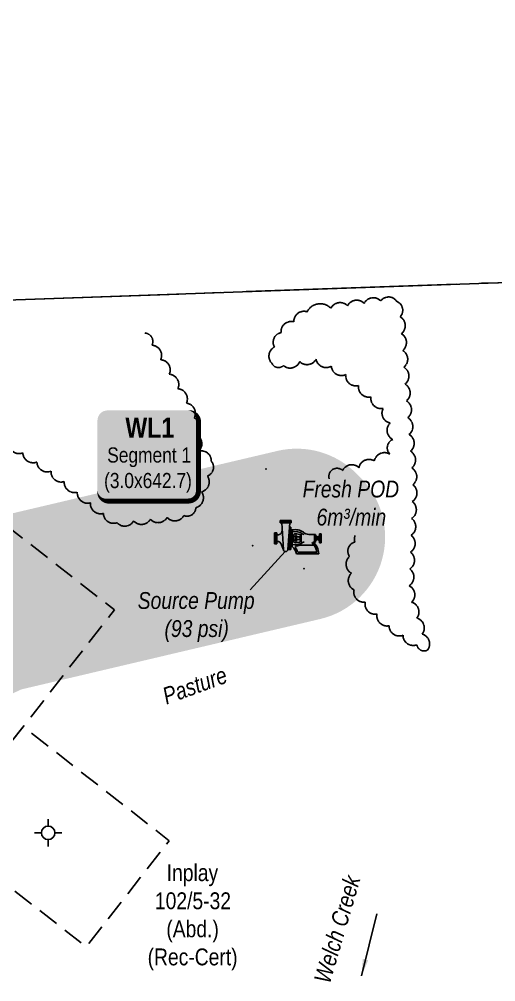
# Model space of a CAD drawing. Extents: x 665644 to 688844, y 5825051 to 5844826.
# Drawn here: x 666171 to 666454, y 5827310 to 5827882 of the extents above; entities that cross this region are included whole.
import ezdxf
from ezdxf.enums import TextEntityAlignment as Align

# ---------------------------------------------------------------- set-up
doc = ezdxf.new("R2010")
doc.units = 0
doc.header["$LTSCALE"] = 5
doc.header["$PDSIZE"] = 0.5
for name, pattern in [('0', [1, 1, 0]), ('foc-ACCESSROAD', [3.75, 2.5, -1.25]), ('foc-QUARTERLINE', [33, 25, -3, 2, -3])]:
    doc.linetypes.add(name, pattern=pattern)
doc.layers.add('01452-24_Pumps', color=7, linetype='Continuous', plot=False)
doc.layers.add('Fresh_POD_to_Rimbey_South', color=7, linetype='Continuous', plot=False)
for name, color, linetype in [('CG-NOTES', 7, 'Continuous'), ('F-WS', 190, 'foc-ACCESSROAD'), ('F-WS-S', 190, 'Continuous'), ('L-BD', 7, 'Continuous'), ('L-QSEC', 8, 'foc-QUARTERLINE'), ('L-TITLEDB', 4, 'Continuous'), ('P-BUFFER-H 30m', 51, 'Continuous'), ('T-BUSH', 110, '0'), ('T-WATER-T', 170, 'Continuous')]:
    doc.layers.add(name, color=color, linetype=linetype)
doc.layers.add('F-WS-T', color=190, linetype='Continuous', lineweight=9)
doc.layers.add('T-TEXT', color=48, linetype='Continuous', lineweight=18)
doc.layers.add('P-PROPOSED-WL2', color=7, linetype='Continuous', true_color=0x05c1ff)
doc.styles.add('100L', font='ARIALN.TTF', dxfattribs={"height": 11})
doc.styles.add('175L', font='ARIALN.TTF', dxfattribs={"height": 20})
doc.styles.add('80', font='ARIALN.TTF', dxfattribs={"height": 10})
doc.styles.add('80CG', font='ARIALN.TTF', dxfattribs={"height": 10})
doc.styles.add('80LS', font='ARIALNI.TTF', dxfattribs={"height": 10})
doc.styles.add('BOLD', font='ARIALNB.TTF')
doc.dimstyles.new('Compass 5 000', dxfattribs={"dimscale": 5, "dimtxt": 9, "dimasz": 2, "dimexe": 0.2, "dimexo": 0.0625, "dimgap": 0.5, "dimtad": 0, "dimtih": 1, "dimtoh": 1, "dimzin": 0, "dimdsep": 46, "dimtxsty": '80CG', "dimcen": 0.1, "dimse1": 1, "dimse2": 1, "dimclrd": 256, "dimclrt": 256, "dimaunit": 1, "dimadec": 4, "dimazin": 0, "dimtfac": 0.06, "dimtofl": 0, "dimtmove": 0, "dimatfit": 1, "dimfxl": 0.2, "dimtolj": 1, "dimtzin": 0, "dimlwd": -1, "dimarcsym": 0})

# ---------------------------------------------------------------- blocks, each defined once
blk = doc.blocks.new('GABD')
for p, q in [((0, 0.81), (0, 1.62)), ((-0.81, 0), (-1.62, 0)), ((1.62, 0), (0.81, 0)), ((0, -0.81), (0, -1.62))]:
    blk.add_line(p, q)
blk.add_circle((0, 0), 0.8)
blk = doc.blocks.new('A$C32476C2E')
for p, q in [((-61.9, 54.2), (-61.9, 47.2)), ((-61.9, 54.2), (-26.7, 54.2)), ((-61.9, 50.7), (-26.7, 50.7)), ((-61.9, 47.2), (-26.7, 47.2)), ((-51.3, -37.8), (-56.6, 46.4)), ((-37.3, -37.2), (-31, 46.6)), ((-32, -2.1), (-32, 33.1)), ((-27.6, 33.1), (-32, 33.1)), ((-27.6, 24.3), (-27.6, 33.1)), ((-26.7, 47.2), (-26.7, 54.2)), ((-72.4, 15.5), (-79.5, 15.5)), ((-79.5, 15.5), (-79.5, -19.6)), ((-76, 15.5), (-76, -19.6)), ((-72.4, 15.5), (-72.4, -19.6)), ((-27.6, -2.1), (-27.6, 24.3)), ((-23.2, 24.3), (-27.6, 24.3)), ((-23.2, -2.1), (-23.2, 24.3)), ((-19.7, -2.1), (-19.7, 6.8)), ((-19.7, 4.3), (-13.4, 4.3)), ((-13.4, 6.8), (-9.9, 6.8)), ((-13.4, -2.1), (-13.4, 6.8)), ((-9.9, -2.1), (-9.9, 6.8)), ((-9.9, 2.3), (1.4, 2.3)), ((1.4, 4.2), (3.1, 5.9)), ((1.4, -2.1), (1.4, 4.2)), ((3.1, -2.1), (3.1, 8.5)), ((5.3, -2.1), (5.3, 8.8)), ((50.6, 10.2), (29.5, 10.2)), ((47.1, -14.4), (47.1, 10.2)), ((50.6, -14.4), (50.6, 10.2)), ((54.1, 3.2), (50.6, 6.7)), ((54.1, -7.3), (54.1, 3.2)), ((59.4, 2.3), (54.1, 2.3)), ((62.9, 5), (59.4, 5)), ((59.4, -9.1), (59.4, 5)), ((62.9, -16.1), (62.9, 12)), ((62.9, 12), (68.2, 12)), ((68.2, -16.1), (68.2, 12)), ((-72.4, -19.6), (-79.5, -19.6)), ((-51.1, -39.2), (-57.1, -22.7)), ((-32, -2.1), (-32, -37.2)), ((-27.6, -2.1), (-27.6, -28.4)), ((-27.6, -28.4), (-27.6, -37.2)), ((-23.2, -28.4), (-27.6, -28.4)), ((-23.2, -2.1), (-23.2, -28.4)), ((-19.7, -2.1), (-19.7, -10.9)), ((-19.7, -8.4), (-13.4, -8.4)), ((-13.4, -2.1), (-13.4, -10.9)), ((-13.4, -10.9), (-9.9, -10.9)), ((4.3, -24.1), (-10.6, -26.9)), ((-9.9, -2.1), (-9.9, -10.9)), ((-9.9, -6.5), (1.4, -6.5)), ((1.4, -2.1), (1.4, -8.3)), ((1.4, -8.3), (3.1, -10)), ((3.1, -2.1), (3.1, -12.6)), ((4.3, -18.7), (4.3, -24.1)), ((4.3, -24.1), (45.7, -24.1)), ((5.3, -2.1), (5.3, -12.9)), ((50.6, -14.4), (45.3, -14.4)), ((54.1, -7.3), (50.6, -10.8)), ((59.4, -6.5), (54.1, -6.5)), ((62.9, -9.1), (59.4, -9.1)), ((62.9, -16.1), (68.2, -16.1)), ((-27.6, -37.2), (-37.3, -37.2)), ((-10.2, -51.1), (61.2, -51.1)), ((54.9, -45.8), (-6.2, -45.8)), ((4.3, -49), (2.2, -51.1)), ((39.4, -49), (4.3, -49)), ((39.4, -49), (41.5, -51.1))]:
    blk.add_line(p, q)
for centre, radius, start, end in [((-57.3, 46.5), 0.664, 348.3965, 77.2723), ((-30.3, 46.4), 0.729, 94.5399, 183.8661), ((-70.7, 24.3), 16, 263.5945, 348.0269), ((-14.1, -21.6), 46.8, 56.1901, 101.1901), ((-14.1, -21.6), 40.7, 56.1901, 102.9092), ((-13.7, 6), 6.05, 82.5569, 172.5569), ((-13.8, -30.6), 42.6, 66.5291, 88.7878), ((3.5, 13.4), 4.89, 265.5774, 292.9639), ((6.9, 5.5), 3.68, 95.1632, 112.9639), ((13.4, 17.3), 7.11, 226.6908, 273.7462), ((29.2, 35), 24.7, 225.6986, 270.6986), ((-71, -26.8), 14.5, 16.3708, 95.5387), ((-14.1, 17.5), 40.7, 257.0908, 303.8099), ((-52.7, -60.4), 43.5, 12.3381, 47.3381), ((-13.7, -10.1), 6.05, 187.4431, 277.4431), ((-9.9, -30.4), 3.52, 100.7582, 215.0512), ((-13.8, 26.5), 42.6, 271.2122, 293.4709), ((3.5, -17.5), 4.89, 67.0361, 94.4226), ((6.9, -9.6), 3.68, 247.0361, 264.8368), ((13.4, -21.5), 7.11, 86.2538, 133.3092), ((-10.2, -60.7), 66.8, 12.8303, 42.6217), ((-10.2, -60.7), 72.1, 7.6217, 42.6217), ((-44.3, -37.5), 7.04, 182.3453, 2.3453), ((-52.7, -60.4), 48.7, 17.3819, 35.0512)]:
    blk.add_arc(centre, radius, start, end)
blk = doc.blocks.new('*U2615')
h = blk.add_hatch(color=254)
edge = h.paths.add_edge_path()
edge.add_line((-24, -35.31), (24, -35.31))
edge.add_arc((24, -29.31), 6, 270, 360)
edge.add_line((30, -29.31), (30, 12.5))
edge.add_arc((24, 12.5), 6, 0, 90)
edge.add_line((24, 18.5), (-24, 18.5))
edge.add_arc((-24, 12.5), 6, 90, 180)
edge.add_line((-30, 12.5), (-30, -29.31))
edge.add_arc((-24, -29.31), 6, 180, 270)
at = {"layer": 'P-PROPOSED-WL2', "flags": 128}
blk.add_lwpolyline([(-24, -35.31, 3, 3, 0), (24, -35.31, 3, 3, 0.414214), (30, -29.31, 3, 3, 0), (30, 12.5, 3, 0, 0.414214), (24, 18.5, 0, 0, 0), (-24, 18.5, 0, 0, 0.414214), (-30, 12.5, 0, 0, 0), (-30, -29.31, 0, 3, 0.414214)], format="xyseb", close=True, dxfattribs=at)
blk.add_lwpolyline([(1.45, -75.22, 0, 7.5, 0), (0, 0, 0, 0, 0)], format="xyseb", dxfattribs=at)
at = {"layer": 'P-PROPOSED-WL2'}
for tag, p, height, style in [('TEMP_AREA_W1_001', (-9.21, 2.24), 12, 'BOLD'), ('ENTER_TEXT_001', (-30.66, -12.47), 9, '80')]:
    blk.add_attdef(tag, p, '', height=height, dxfattribs=dict(at, style=style))

msp = doc.modelspace()

# ---------------------------------------------------------------- hatches: boundary and pattern name
at = {"layer": 'P-BUFFER-H 30m'}
h = msp.add_hatch(color=256, dxfattribs=at)
h.dxf.hatch_style = 1
edge = h.paths.add_edge_path()
edge.add_line((666009.192, 5827543.733), (666003.067, 5827535.89))
edge.add_line((666003.067, 5827535.89), (665942.142, 5827473.312))
edge.add_arc((665977.967, 5827438.432), 50, 135.7667, 181.93918)
edge.add_line((665927.996, 5827436.741), (665928.647, 5827417.504))
edge.add_line((665928.647, 5827417.504), (665858.673, 5827415.076))
edge.add_line((665858.673, 5827415.076), (665848.648, 5827703.844))
edge.add_line((665848.648, 5827703.844), (665829.66, 5828249.421))
edge.add_arc((665942.312, 5828253.201), 112.715, 136.01347, 181.9217, ccw=False)
edge.add_line((665861.213, 5828331.48), (665952.824, 5828426.391))
edge.add_arc((666033.077, 5828349.035), 111.465, 92.02995, 136.0531, ccw=False)
edge.add_line((666029.129, 5828460.43), (666763.716, 5828486.374))
edge.add_arc((666761.951, 5828536.343), 50, 272.02269, 335.20661)
edge.add_line((666807.342, 5828515.375), (667390.232, 5828536.212))
edge.add_line((667390.232, 5828536.212), (667545.778, 5828541.674))
edge.add_arc((667589.622, 5828565.71), 50, 208.73134, 271.99963)
edge.add_line((667591.367, 5828515.74), (668192.996, 5828536.745))
edge.add_line((668192.996, 5828536.745), (668987.773, 5828564.747))
edge.add_arc((668986.012, 5828614.716), 50, 272.01784, 335.23575)
edge.add_line((669031.414, 5828593.772), (669696.261, 5828617.102))
edge.add_arc((669740.082, 5828641.18), 50, 208.78768, 272.00974)
edge.add_line((669741.835, 5828591.211), (669818.198, 5828593.891))
edge.add_line((669818.198, 5828593.891), (670620.542, 5828621.926))
edge.add_line((670620.542, 5828621.926), (671177.684, 5828641.55))
edge.add_arc((671175.924, 5828691.519), 50, 272.01722, 298.32267)
edge.add_line((671199.646, 5828647.505), (671317.002, 5828651.615))
edge.add_line((671317.002, 5828651.615), (671420.483, 5828655.241))
edge.add_arc((671441.065, 5828700.808), 50, 245.69213, 272.00667)
edge.add_line((671442.816, 5828650.839), (672244.847, 5828678.94))
edge.add_line((672244.847, 5828678.94), (672264.955, 5828679.647))
edge.add_line((672264.955, 5828679.647), (673067.43, 5828707.876))
edge.add_line((673067.43, 5828707.876), (673434.856, 5828720.801))
edge.add_arc((673433.098, 5828770.77), 50, 272.01462, 335.23759)
edge.add_line((673478.5, 5828749.827), (673868.927, 5828763.561))
edge.add_line((673868.927, 5828763.561), (673889.027, 5828764.268))
edge.add_line((673889.027, 5828764.268), (674693.164, 5828792.467))
edge.add_line((674693.164, 5828792.467), (675500.312, 5828820.755))
edge.add_arc((675498.561, 5828870.724), 50, 272.00724, 280.2186)
edge.add_arc((675512.664, 5828871.243), 50, 263.99274, 272.08982)
edge.add_line((675514.487, 5828821.276), (675529.103, 5828821.809))
edge.add_arc((675572.891, 5828845.947), 50, 208.86537, 272.09001)
edge.add_line((675574.715, 5828795.98), (676318.375, 5828823.119))
edge.add_arc((676316.552, 5828873.086), 50, 272.09001, 298.40197)
edge.add_line((676340.335, 5828829.104), (676355.733, 5828829.666))
edge.add_arc((676376.247, 5828875.264), 50, 245.77711, 272.09078)
edge.add_line((676378.071, 5828825.297), (677089.349, 5828851.264))
edge.add_line((677089.349, 5828851.264), (677192.264, 5828855.477))
edge.add_line((677192.264, 5828855.477), (677189.938, 5828908.346))
edge.add_arc((677139.986, 5828906.148), 50, 2.51912, 92.09078)
edge.add_line((677138.162, 5828956.115), (676399.458, 5828929.147))
edge.add_arc((676378.945, 5828883.548), 50, 65.77852, 92.08954)
edge.add_line((676377.122, 5828933.515), (676311.431, 5828931.118))
edge.add_arc((676313.254, 5828881.152), 50, 92.08954, 118.40251)
edge.add_line((676289.471, 5828925.133), (675618.565, 5828900.649))
edge.add_arc((675574.778, 5828876.511), 50, 28.86544, 92.08994)
edge.add_line((675572.954, 5828926.478), (675563.641, 5828926.138))
edge.add_line((675563.641, 5828926.138), (675558.345, 5829067.321))
edge.add_arc((675508.381, 5829065.447), 50, 2.14827, 92.14821)
edge.add_line((675506.506, 5829115.412), (675486.408, 5829114.658))
edge.add_arc((675488.282, 5829064.693), 50, 92.14821, 182.14828)
edge.add_line((675438.317, 5829062.819), (675443.606, 5828921.831))
edge.add_line((675443.606, 5828921.831), (674689.556, 5828895.403))
edge.add_line((674689.556, 5828895.403), (673885.412, 5828867.204))
edge.add_line((673885.412, 5828867.204), (673865.306, 5828866.497))
edge.add_line((673865.306, 5828866.497), (673427.271, 5828851.088))
edge.add_arc((673429.028, 5828801.119), 50, 92.01465, 155.23756)
edge.add_line((673383.626, 5828822.062), (673063.809, 5828810.812))
edge.add_line((673063.809, 5828810.812), (672261.334, 5828782.583))
edge.add_line((672261.334, 5828782.583), (672241.233, 5828781.876))
edge.add_line((672241.233, 5828781.876), (671464.35, 5828754.656))
edge.add_arc((671443.768, 5828709.089), 50, 65.69192, 92.00685)
edge.add_line((671442.017, 5828759.058), (671313.396, 5828754.551))
edge.add_line((671313.396, 5828754.551), (671174.332, 5828749.681))
edge.add_arc((671176.082, 5828699.712), 50, 92.00583, 118.33384)
edge.add_line((671152.351, 5828743.722), (670616.93, 5828724.863))
edge.add_line((670616.93, 5828724.863), (669814.594, 5828696.828))
edge.add_line((669814.594, 5828696.828), (669785.832, 5828695.818))
edge.add_arc((669742.011, 5828671.74), 50, 28.7877, 92.00972)
edge.add_line((669740.258, 5828721.709), (669011.371, 5828696.132))
edge.add_arc((669013.124, 5828646.163), 50, 92.00972, 92.15561)
edge.add_line((669011.243, 5828696.128), (668980.075, 5828694.954))
edge.add_arc((668981.956, 5828644.99), 50, 92.15561, 155.14244)
edge.add_line((668936.588, 5828666.008), (668189.385, 5828639.682))
edge.add_line((668189.385, 5828639.682), (667635.387, 5828620.34))
edge.add_arc((667591.538, 5828596.314), 50, 28.71884, 92.01135)
edge.add_line((667589.783, 5828646.283), (667386.586, 5828639.147))
edge.add_line((667386.586, 5828639.147), (666756.08, 5828616.609))
edge.add_arc((666757.866, 5828566.641), 50, 92.04727, 155.18038)
edge.add_line((666712.484, 5828587.629), (666025.494, 5828563.366))
edge.add_arc((666033.062, 5828349.069), 214.43, 92.02269, 136.04584)
edge.add_line((665878.694, 5828497.902), (665787.104, 5828403.013))
edge.add_arc((665942.312, 5828253.201), 215.715, 136.01347, 181.93424)
edge.add_arc((665776.691, 5828247.607), 50, 181.93424, 181.99327)
edge.add_line((665726.721, 5828245.868), (665745.71, 5827700.266))
edge.add_line((665745.71, 5827700.266), (665757.47, 5827361.533))
edge.add_line((665757.47, 5827361.533), (665757.574, 5827358.535))
edge.add_arc((665807.544, 5827360.27), 50, 181.98841, 271.9875)
edge.add_line((665809.278, 5827310.3), (665862.247, 5827312.138))
edge.add_line((665862.247, 5827312.138), (665985.206, 5827316.405))
edge.add_arc((665983.472, 5827366.375), 50, 271.9875, 362.04207)
edge.add_line((666033.441, 5827368.156), (666032.177, 5827403.589))
edge.add_line((666032.177, 5827403.589), (666031.701, 5827417.647))
edge.add_line((666031.701, 5827417.647), (666072.442, 5827459.493))
edge.add_line((666072.442, 5827459.493), (666106.054, 5827458.849))
edge.add_arc((666107.012, 5827508.84), 50, 268.90143, 294.66022)
edge.add_line((666127.874, 5827463.4), (666172.459, 5827483.869))
edge.add_line((666172.459, 5827483.869), (666350.016, 5827525.676))
edge.add_arc((666338.557, 5827574.345), 50, 283.2493, 405.41323)
edge.add_line((666373.656, 5827609.954), (666371.132, 5827612.442))
edge.add_arc((666336.033, 5827576.833), 50, 45.41323, 103.2493)
edge.add_line((666324.573, 5827625.502), (666143.698, 5827582.914))
edge.add_arc((666155.158, 5827534.245), 50, 103.2493, 114.66022)
edge.add_line((666134.296, 5827579.685), (666133.685, 5827579.404))
edge.add_arc((666084.581, 5827569.982), 50, 10.86194, 62.58611)
edge.add_line((666107.602, 5827614.367), (666099.432, 5827618.605))
edge.add_arc((666076.411, 5827574.22), 50, 62.58611, 152.58611)
edge.add_line((666032.026, 5827597.24), (666030.645, 5827594.577))
edge.add_arc((666075.03, 5827571.557), 50, 152.58611, 184.80847)
edge.add_line((666025.206, 5827567.365), (666021.831, 5827559.92))
edge.add_line((666021.831, 5827559.92), (666009.192, 5827543.733))
at = {"layer": 'P-PROPOSED-WL2'}
h = msp.add_hatch(color=256, dxfattribs=at)
h.dxf.hatch_style = 1
h.paths.add_polyline_path([(665810.542, 5827360.374), (665983.472, 5827366.375), (665982.207, 5827401.852), (665981.009, 5827437.256), (666043.06, 5827500.991), (666050.042, 5827509.932), (666107.012, 5827508.84), (666156.137, 5827531.393), (666338.557, 5827574.345), (666336.033, 5827576.833), (666155.158, 5827534.245), (666106.384, 5827511.852), (666052.351, 5827512.888), (666067.495, 5827532.283), (666084.581, 5827569.982), (666076.411, 5827574.22), (666075.03, 5827571.557), (666080.674, 5827568.629), (666064.911, 5827533.848), (666040.796, 5827502.966), (665977.967, 5827438.432), (665979.209, 5827401.748), (665980.367, 5827369.269), (665810.438, 5827363.372)])

# ---------------------------------------------------------------- linework, layer by layer
at = {"layer": '01452-24_Pumps'}
for p in [(666317.681, 5827614.669), (666337.751, 5827574.016), (666309.875, 5827569.135)]:
    msp.add_point(p, dxfattribs=at)
at = {"layer": 'F-WS', "flags": 128}
for points in [[(666076.733, 5827524.616), (666137.047, 5827601.857), (666227.687, 5827531.08), (666142.755, 5827422.312), (666052.115, 5827493.089)], [(666124.292, 5827398.667), (666210.991, 5827330.967), (666260.227, 5827394.021), (666173.528, 5827461.721)]]:
    msp.add_lwpolyline(points, close=True, dxfattribs=at)
at = {"layer": 'Fresh_POD_to_Rimbey_South', "color": 6}
msp.add_point((666340.295, 5827555.474), dxfattribs=at)
at = {"layer": 'L-QSEC', "flags": 128}
msp.add_lwpolyline([(666595.747, 5827730.356), (665793.505, 5827701.924)], dxfattribs=at)
at = {"layer": 'L-TITLEDB', "flags": 128}
msp.add_lwpolyline([(665798.678, 5827702.109), (666595.747, 5827730.356), (666580.946, 5828143.179), (666648.931, 5828145.731), (666635.238, 5828531.838), (666027.364, 5828510.399)], dxfattribs=at)
at = {"layer": 'T-BUSH', "flags": 128}
for points in [[(666370.673, 5827575.188, 0.1614169), (666370.528, 5827571.382, 0.5205671), (666367.418, 5827562.799, 0.5205671), (666368.509, 5827552.858, 0.5205671), (666370.092, 5827542.987, 0.5205671), (666376.694, 5827535.658, 0.5205671), (666383.73, 5827528.552, 0.5205671), (666390.91, 5827521.619, 0.5205671), (666399.168, 5827515.98, 0.5205671), (666407.427, 5827510.341, 0.5205671), (666413.779, 5827507.225, 0.5205671), (666410.615, 5827516.711, 0.5205671), (666407.451, 5827526.198, 0.5205671), (666404.287, 5827535.684, 0.5205671), (666402.862, 5827545.432, 0.5205671), (666403.224, 5827555.425, 0.5205671), (666403.587, 5827565.419, 0.5205671), (666403.95, 5827575.412, 0.5205671), (666404.312, 5827585.405, 0.5205671), (666404.675, 5827595.399, 0.5205671), (666405.038, 5827605.392, 0.5205671), (666404.424, 5827615.364, 0.5205671), (666403.616, 5827625.331, 0.5205671), (666402.807, 5827635.298, 0.5205671), (666401.998, 5827645.266, 0.5205671), (666401.19, 5827655.233, 0.5205671), (666400.441, 5827665.205, 0.5205671), (666399.71, 5827675.178, 0.5205671), (666398.98, 5827685.151, 0.5205671), (666398.25, 5827695.125, 0.5205671), (666397.52, 5827705.098, 0.5205671), (666395.35, 5827714.412, 0.5205671), (666385.993, 5827714.574, 0.5205671), (666376.1, 5827713.116, 0.5205671), (666366.206, 5827711.658, 0.5205671), (666356.313, 5827710.2, 0.5205671), (666342.225, 5827708.124, 0.520567), (666334.32, 5827702.209, 0.5205671), (666326.71, 5827695.721, 0.5205671), (666322.829, 5827687.196, 0.5205671), (666321.477, 5827677.288, 0.5205671), (666328.078, 5827676.203, 0.5205671), (666337.794, 5827678.573, 0.5205671), (666347.494, 5827680.02, 0.5205671), (666356.565, 5827675.811, 0.5205671), (666365.131, 5827670.808, 0.5205671), (666372.714, 5827664.289, 0.5205671), (666380.115, 5827657.567, 0.5205671), (666387.418, 5827650.736, 0.5205671), (666391.587, 5827642.171, 0.5205671), (666393.088, 5827632.285, 0.5205671), (666391.283, 5827623.606, 0.5205671), (666382.131, 5827619.577, 0.5205671), (666372.979, 5827615.548, 0.5205671), (666363.327, 5827613.887, 0.5205671), (666355.469, 5827612.193, 0.1456357), (666355.303, 5827608.985, 0.1456357)], [(666156.511, 5827635.239, 0.5205671), (666164.897, 5827629.791, 0.5205671), (666173.282, 5827624.343, 0.5205671), (666181.668, 5827618.896, 0.5205671), (666190.054, 5827613.448, 0.5205671), (666197.917, 5827607.282, 0.5205671), (666205.675, 5827600.972, 0.5205671), (666213.432, 5827594.661, 0.5205671), (666221.19, 5827588.351, 0.5205671), (666229.2, 5827582.892, 0.5205671), (666239.145, 5827583.938, 0.5205671), (666249.091, 5827584.984, 0.5205671), (666259.036, 5827586.031, 0.5205671), (666268.981, 5827587.077, 0.5205671), (666276.072, 5827591.783, 0.5205671), (666279.509, 5827601.173, 0.5205671), (666282.947, 5827610.564, 0.5205671), (666285.221, 5827619.495, 0.5205671), (666277.639, 5827625.233, 0.5205671), (666276.398, 5827635.155, 0.5205671), (666275.157, 5827645.078, 0.5205671), (666270.523, 5827653.839, 0.5205671), (666265.421, 5827662.439, 0.5205671), (666260.318, 5827671.039, 0.5205671), (666255.216, 5827679.64, 0.5205671), (666250.113, 5827688.24, 0.5205671), (666245.791, 5827695.525, 0.5205671)]]:
    msp.add_lwpolyline(points, format="xyb", dxfattribs=at)

# ---------------------------------------------------------------- block references
at = {"xscale": 0.1874906238373565, "yscale": 0.1874906238373565, "zscale": 0.1874906238373565}
msp.add_blockref('A$C32476C2E', (666337.751, 5827574.016), dxfattribs=at)
at = {"layer": 'CG-NOTES'}
ref = msp.add_blockref('*U2615', (666247.641, 5827631.048), dxfattribs=at)
ref.add_attrib('TEMP_AREA_W1_001', 'WL1', (666234.229, 5827633.293), dxfattribs={"layer": 'P-PROPOSED-WL2', "height": 12, "style": 'BOLD'})
ref.add_attrib('ENTER_TEXT_001', 'Segment 1', (666223.429, 5827618.572), dxfattribs={"layer": 'P-PROPOSED-WL2', "height": 9, "style": '80'})
ref.add_attrib('ENTER_TEXT_002', '(3.0x642.7)', (666221.565, 5827603.419), dxfattribs={"layer": 'P-PROPOSED-WL2', "height": 9, "style": '80'})
at = {"layer": 'F-WS-S', "xscale": 5.000000000000001, "yscale": 5.000000000000001, "zscale": 5.000000000000001}
msp.add_blockref('GABD', (666188.363, 5827398.69), dxfattribs=at)

# ---------------------------------------------------------------- texts
at = {"layer": 'F-WS-T', "insert": (666247.047, 5827380.012), "char_height": 10, "attachment_point": 1, "style": '175L'}
msp.add_mtext_dynamic_manual_height_columns('\\pi11.735;Inplay\\P\\pi4.7294;102/5-32\\P\\pi11.52;(Abd.)\\P\\pi0.39447;(Rec-Cert)', width=52.84898, gutter_width=100, heights=[0], dxfattribs=at)
at = {"layer": 'L-BD', "char_height": 10.00412, "attachment_point": 1, "style": '100L'}
for s, width, insert in [('\\pi0.32284;{\\fArial Narrow|b0|i1|c0|p34;Fresh POD\\P\\pi8.5902;6m³/min}', 57.33344, (666339.208, 5827607.858)), ('\\pi5.0745;{\\fArial Narrow|b0|i1|c0|p34;Source Pump \\P\\pi20.971;(93 psi)}', 78.52645, (666236.502, 5827541.673))]:
    msp.add_mtext_dynamic_manual_height_columns(s, width=width, gutter_width=55, heights=[0], dxfattribs=dict(at, insert=insert))
at = {"layer": 'T-TEXT', "style": '80LS'}
msp.add_text('Pasture', height=10, rotation=20, dxfattribs=at).set_placement((666275.454, 5827486.224), align=Align.MIDDLE_CENTER)
at = {"layer": 'T-WATER-T', "insert": (666346.058, 5827311.388), "char_height": 10, "attachment_point": 1, "rotation": 73.72239, "style": '175L'}
msp.add_mtext_dynamic_manual_height_columns('{\\fArial Narrow|b0|i1|c0|p34;Welch Creek}', width=66.27326, gutter_width=100, heights=[0], dxfattribs=at)

# ---------------------------------------------------------------- leaders
at = {"layer": 'L-BD'}
msp.add_leader([(666329.233, 5827565.715), (666308.297, 5827542.976)], dimstyle='Compass 5 000', dxfattribs=at)
at = {"layer": 'T-WATER-T'}
msp.add_leader([(666374.506, 5827313.692), (666383.577, 5827350.605)], dimstyle='Compass 5 000', dxfattribs=at)

doc.saveas('drawing.dxf')
